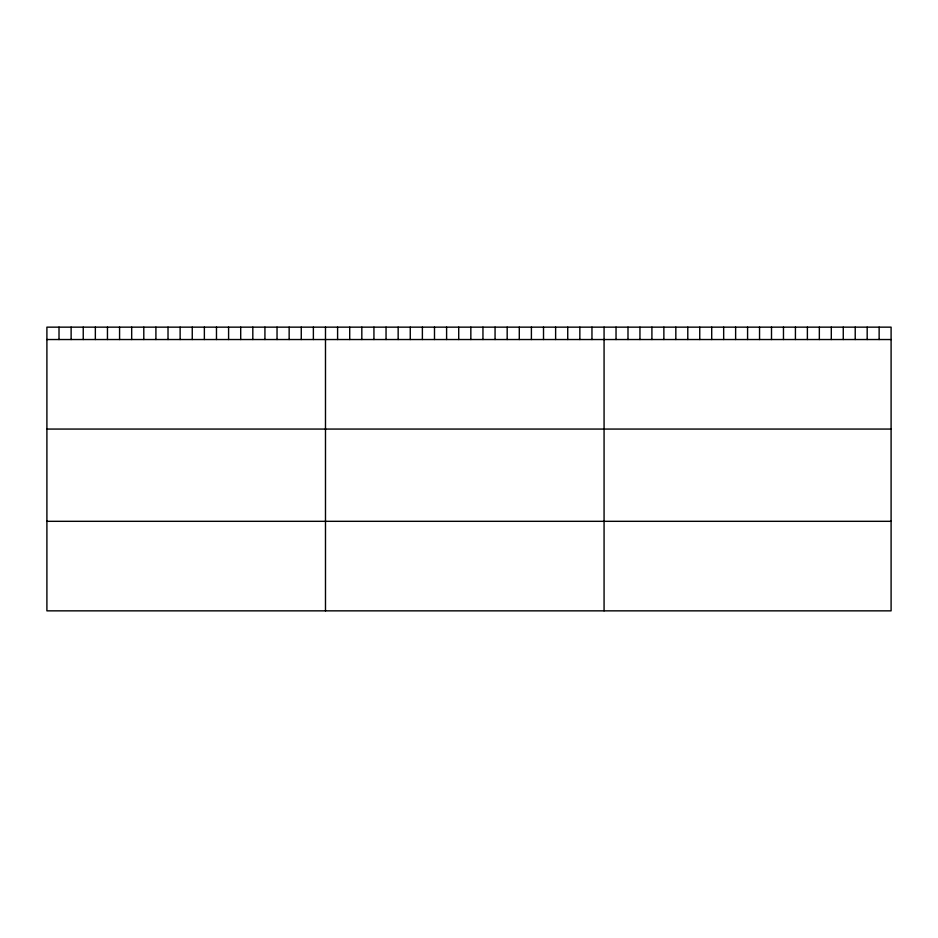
<?xml version="1.0" encoding="UTF-8"?>
<svg xmlns="http://www.w3.org/2000/svg" width="938" height="938" viewBox="0 0 938 938"><rect width="100%" height="100%" fill="white"/><g stroke="black" fill="none" stroke-linecap="round" stroke-linejoin="round"><path stroke-width="1.41" d="M891.1 339.533L891.1 610.849L46.9 610.849L46.9 327.151L891.1 327.151L891.1 339.533L46.9 339.533M46.9 429.065L891.1 429.065M46.9 521.317L891.1 521.317M879.14 327.151L879.14 339.533M867.181 327.151L867.181 339.533M855.221 327.151L855.221 339.533M843.262 327.151L843.262 339.533M831.303 327.151L831.303 339.533M819.343 327.151L819.343 339.533M807.384 327.151L807.384 339.533M795.424 327.151L795.424 339.533M783.465 327.151L783.465 339.533M771.505 327.151L771.505 339.533M759.546 327.151L759.546 339.533M747.586 327.151L747.586 339.533M735.627 327.151L735.627 339.533M723.667 327.151L723.667 339.533M711.708 327.151L711.708 339.533M699.748 327.151L699.748 339.533M687.789 327.151L687.789 339.533M675.829 327.151L675.829 339.533M663.87 327.151L663.87 339.533M651.91 327.151L651.91 339.533M639.951 327.151L639.951 339.533M627.991 327.151L627.991 339.533M616.032 327.151L616.032 339.533M604.072 327.151L604.072 610.849M591.96 327.151L591.96 339.533M579.848 327.151L579.848 339.533M567.736 327.151L567.736 339.533M555.624 327.151L555.624 339.533M543.512 327.151L543.512 339.533M531.4 327.151L531.4 339.533M519.289 327.151L519.289 339.533M507.177 327.151L507.177 339.533M495.065 327.151L495.065 339.533M482.953 327.151L482.953 339.533M470.841 327.151L470.841 339.533M458.717 327.151L458.717 339.533M446.605 327.151L446.605 339.533M434.493 327.151L434.493 339.533M422.381 327.151L422.381 339.533M410.269 327.151L410.269 339.533M398.158 327.151L398.158 339.533M386.046 327.151L386.046 339.533M373.934 327.151L373.934 339.533M361.822 327.151L361.822 339.533M349.71 327.151L349.71 339.533M337.598 327.151L337.598 339.533M325.486 327.151L325.486 610.849M313.374 327.151L313.374 339.533M301.262 327.151L301.262 339.533M289.15 327.151L289.15 339.533M277.038 327.151L277.038 339.533M264.926 327.151L264.926 339.533M252.814 327.151L252.814 339.533M240.703 327.151L240.703 339.533M228.591 327.151L228.591 339.533M216.479 327.151L216.479 339.533M204.367 327.151L204.367 339.533M192.255 327.151L192.255 339.533M180.131 327.151L180.131 339.533M168.019 327.151L168.019 339.533M155.907 327.151L155.907 339.533M143.795 327.151L143.795 339.533M131.683 327.151L131.683 339.533M119.572 327.151L119.572 339.533M107.46 327.151L107.46 339.533M95.348 327.151L95.348 339.533M83.236 327.151L83.236 339.533M71.124 327.151L71.124 339.533M59.012 327.151L59.012 339.533"/></g></svg>
